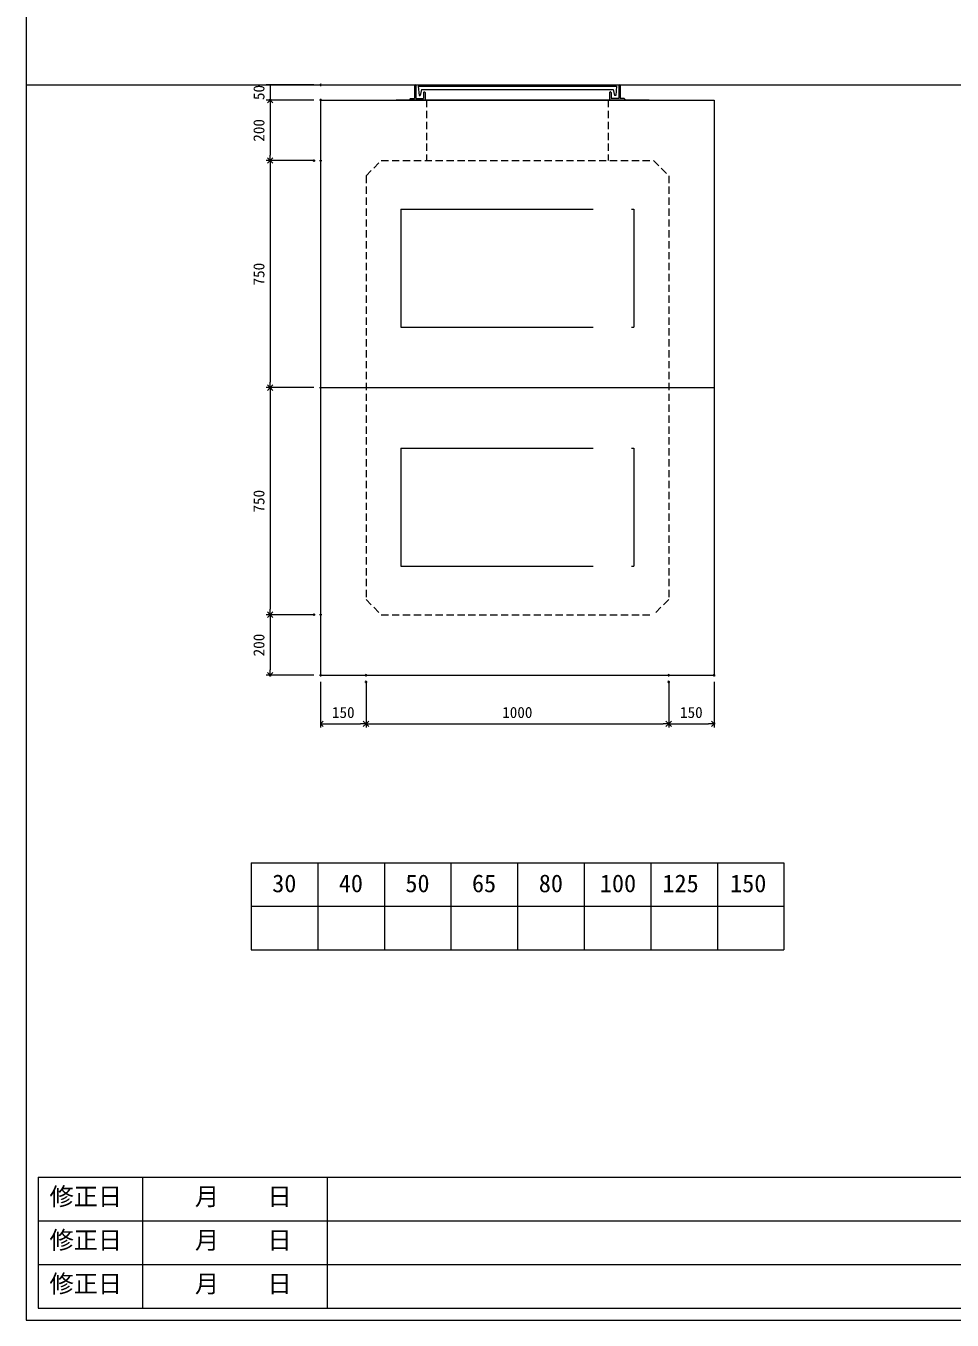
# Model space of a CAD drawing. Units: millimetres, scale not verified. Extents: x -9756 to 9755, y -4704 to 4703.
# Drawn here: x -2485 to 575, y -3847 to 428 of the extents above; entities that cross this region are included whole.
import ezdxf
from ezdxf.enums import TextEntityAlignment as Align

# ---------------------------------------------------------------- set-up
doc = ezdxf.new("R2010")
doc.units = ezdxf.units.MM
doc.header["$LTSCALE"] = 20
doc.header["$PDMODE"] = 32
doc.header["$PDSIZE"] = 4
doc.linetypes.add('DASHED1', pattern=[1.8, 1.2, -0.6])
doc.linetypes.add('USER2', pattern=[50.8, 31.75, -6.35, 6.35, -6.35])
for name, color, linetype, lineweight in [('0-0_0', 7, 'Continuous', 5), ('0-2_waku', 7, 'Continuous', 18), ('0-3_gaikei', 7, 'Continuous', 18), ('0-4_kakure', 7, 'DASHED1', 5), ('0-5_sunpou', 7, 'Continuous', 5), ('0-A_futa', 3, 'Continuous', 18), ('0-B_GL', 4, 'Continuous', 18), ('0-D_文字１', 7, 'Continuous', 18), ('1-2_uchigawa2', 6, 'USER2', 18)]:
    doc.layers.add(name, color=color, linetype=linetype, lineweight=lineweight)
doc.layers.add('0-1_Defpoints', color=7, linetype='Continuous')
doc.styles.add('ＭＳ ゴシック', font='')
doc.styles.get('ＭＳ ゴシック').set_extended_font_data('MS Gothic')

# ---------------------------------------------------------------- blocks, each defined once
blk = doc.blocks.new('_Open90')
at = {"layer": '0-5_sunpou'}
blk.add_line((0, 0), (-1, 0), dxfattribs=at)
blk.add_lwpolyline([(-0.5, 0.5), (0, 0), (-0.5, -0.5)], dxfattribs=at)
blk = doc.blocks.new('D144')
at = {"layer": '0-1_Defpoints'}
for p in [(4407.41, 3688.65), (4240.84, 2938.65), (4407.41, 2938.65)]:
    blk.add_point(p, dxfattribs=at)
at = {"layer": '0-5_sunpou'}
for p, q in [((4385.41, 3688.65), (4227.84, 3688.65)), ((4240.84, 3670.65), (4240.84, 2956.65)), ((4385.41, 2938.65), (4227.84, 2938.65))]:
    blk.add_line(p, q, dxfattribs=at)
at = {"layer": '0-5_sunpou', "xscale": 18, "yscale": 18}
for p, rotation in [((4240.84, 3688.65), 90), ((4240.84, 2938.65), 270)]:
    blk.add_blockref('_Open90', p, dxfattribs=dict(at, rotation=rotation))
at = {"layer": '0-5_sunpou', "style": 'ＭＳ ゴシック'}
blk.add_text('750', height=36.66, rotation=90, dxfattribs=at).set_placement((4232.84, 3276.15), align=Align.BOTTOM_LEFT)
blk = doc.blocks.new('D145')
at = {"layer": '0-1_Defpoints'}
for p in [(4407.41, 2938.65), (4240.84, 2188.65), (4407.41, 2188.65)]:
    blk.add_point(p, dxfattribs=at)
at = {"layer": '0-5_sunpou'}
for p, q in [((4385.41, 2938.65), (4227.84, 2938.65)), ((4240.84, 2920.65), (4240.84, 2206.65)), ((4385.41, 2188.65), (4227.84, 2188.65))]:
    blk.add_line(p, q, dxfattribs=at)
at = {"layer": '0-5_sunpou', "xscale": 18, "yscale": 18}
for p, rotation in [((4240.84, 2938.65), 90), ((4240.84, 2188.65), 270)]:
    blk.add_blockref('_Open90', p, dxfattribs=dict(at, rotation=rotation))
at = {"layer": '0-5_sunpou', "style": 'ＭＳ ゴシック'}
blk.add_text('750', height=36.66, rotation=90, dxfattribs=at).set_placement((4232.84, 2526.15), align=Align.BOTTOM_LEFT)
blk = doc.blocks.new('D146')
at = {"layer": '0-1_Defpoints'}
for p in [(4557.41, 1988.65), (5557.41, 1988.65), (5557.41, 1828.59)]:
    blk.add_point(p, dxfattribs=at)
at = {"layer": '0-5_sunpou'}
for p, q in [((4557.41, 1966.65), (4557.41, 1815.59)), ((5557.41, 1966.65), (5557.41, 1815.59)), ((4575.41, 1828.59), (5539.41, 1828.59))]:
    blk.add_line(p, q, dxfattribs=at)
at = {"layer": '0-5_sunpou', "xscale": 18, "yscale": 18, "rotation": 180}
blk.add_blockref('_Open90', (4557.41, 1828.59), dxfattribs=at)
at = {"layer": '0-5_sunpou', "xscale": 18, "yscale": 18}
blk.add_blockref('_Open90', (5557.41, 1828.59), dxfattribs=at)
at = {"layer": '0-5_sunpou', "style": 'ＭＳ ゴシック'}
blk.add_text('1000', height=36.66, dxfattribs=at).set_placement((5007.41, 1836.59), align=Align.BOTTOM_LEFT)
blk = doc.blocks.new('D115')
at = {"layer": '0-1_Defpoints'}
for p in [(4407.41, 3888.65), (4240.84, 3688.65), (4385.41, 3688.65)]:
    blk.add_point(p, dxfattribs=at)
at = {"layer": '0-5_sunpou'}
for p, q in [((4385.41, 3888.65), (4227.84, 3888.65)), ((4240.84, 3870.65), (4240.84, 3706.65)), ((4363.41, 3688.65), (4227.84, 3688.65))]:
    blk.add_line(p, q, dxfattribs=at)
at = {"layer": '0-5_sunpou', "xscale": 18, "yscale": 18}
for p, rotation in [((4240.84, 3888.65), 90), ((4240.84, 3688.65), 270)]:
    blk.add_blockref('_Open90', p, dxfattribs=dict(at, rotation=rotation))
at = {"layer": '0-5_sunpou', "style": 'ＭＳ ゴシック'}
blk.add_text('200', height=36.66, rotation=90, dxfattribs=at).set_placement((4232.84, 3751.15), align=Align.BOTTOM_LEFT)
blk = doc.blocks.new('D117')
at = {"layer": '0-1_Defpoints'}
for p in [(4385.41, 2188.65), (4240.84, 1988.65), (4407.41, 1988.65)]:
    blk.add_point(p, dxfattribs=at)
at = {"layer": '0-5_sunpou'}
for p, q in [((4363.41, 2188.65), (4227.84, 2188.65)), ((4240.84, 2170.65), (4240.84, 2006.65)), ((4385.41, 1988.65), (4227.84, 1988.65))]:
    blk.add_line(p, q, dxfattribs=at)
at = {"layer": '0-5_sunpou', "xscale": 18, "yscale": 18}
for p, rotation in [((4240.84, 2188.65), 90), ((4240.84, 1988.65), 270)]:
    blk.add_blockref('_Open90', p, dxfattribs=dict(at, rotation=rotation))
at = {"layer": '0-5_sunpou', "style": 'ＭＳ ゴシック'}
blk.add_text('200', height=36.66, rotation=90, dxfattribs=at).set_placement((4232.84, 2051.15), align=Align.BOTTOM_LEFT)
blk = doc.blocks.new('D118')
at = {"layer": '0-1_Defpoints'}
for p in [(4407.41, 1988.65), (4557.41, 1966.65), (4557.41, 1828.59)]:
    blk.add_point(p, dxfattribs=at)
at = {"layer": '0-5_sunpou'}
for p, q in [((4407.41, 1966.65), (4407.41, 1815.59)), ((4557.41, 1944.65), (4557.41, 1815.59)), ((4425.41, 1828.59), (4539.41, 1828.59))]:
    blk.add_line(p, q, dxfattribs=at)
at = {"layer": '0-5_sunpou', "xscale": 18, "yscale": 18, "rotation": 180}
blk.add_blockref('_Open90', (4407.41, 1828.59), dxfattribs=at)
at = {"layer": '0-5_sunpou', "xscale": 18, "yscale": 18}
blk.add_blockref('_Open90', (4557.41, 1828.59), dxfattribs=at)
at = {"layer": '0-5_sunpou', "style": 'ＭＳ ゴシック'}
blk.add_text('150', height=36.66, dxfattribs=at).set_placement((4444.91, 1836.59), align=Align.BOTTOM_LEFT)
blk = doc.blocks.new('D119')
at = {"layer": '0-1_Defpoints'}
for p in [(5557.41, 1966.65), (5707.41, 1988.65), (5707.41, 1828.59)]:
    blk.add_point(p, dxfattribs=at)
at = {"layer": '0-5_sunpou'}
for p, q in [((5707.41, 1966.65), (5707.41, 1815.59)), ((5557.41, 1944.65), (5557.41, 1815.59)), ((5575.41, 1828.59), (5689.41, 1828.59))]:
    blk.add_line(p, q, dxfattribs=at)
at = {"layer": '0-5_sunpou', "xscale": 18, "yscale": 18, "rotation": 180}
blk.add_blockref('_Open90', (5557.41, 1828.59), dxfattribs=at)
at = {"layer": '0-5_sunpou', "xscale": 18, "yscale": 18}
blk.add_blockref('_Open90', (5707.41, 1828.59), dxfattribs=at)
at = {"layer": '0-5_sunpou', "style": 'ＭＳ ゴシック'}
blk.add_text('150', height=36.66, dxfattribs=at).set_placement((5594.91, 1836.59), align=Align.BOTTOM_LEFT)
blk = doc.blocks.new('D146(1)')
at = {"layer": '0-1_Defpoints'}
for p in [(4408.18, 3988.65), (4241.61, 3938.65), (4408.18, 3938.65)]:
    blk.add_point(p, dxfattribs=at)
at = {"layer": '0-5_sunpou'}
for p, q in [((4386.18, 3988.65), (4228.61, 3988.65)), ((4241.61, 3988.65), (4241.61, 3938.65)), ((4386.18, 3938.65), (4228.61, 3938.65))]:
    blk.add_line(p, q, dxfattribs=at)
at = {"layer": '0-5_sunpou', "style": 'ＭＳ ゴシック'}
blk.add_text('50', height=36.66, rotation=90, dxfattribs=at).set_placement((4233.61, 3938.65), align=Align.BOTTOM_LEFT)

msp = doc.modelspace()

# ---------------------------------------------------------------- linework, layer by layer
at = {"layer": '0-0_0'}
msp.add_line((-1296.59, 183.14), (-426.59, 183.14), dxfattribs=at)
msp.add_lwpolyline([(-1201.59, 183.14), (-461.59, 183.14), (-1261.59, 183.14)], dxfattribs=at)
at = {"layer": '0-2_waku'}
for p, q in [((-2484.57, 4703.14), (-2484.57, -3846.86)), ((-2484.57, 4168.76), (-2484.57, -3846.86)), ((-1740.82, -2335.86), (-1740.82, -2623.86)), ((-1740.82, -2335.86), (-1740.82, -2623.86)), ((-1740.82, -2335.86), (-1740.82, -2623.86)), ((-1740.82, -2335.86), (-1740.82, -2623.86)), ((-1740.82, -2335.86), (19.18, -2335.86)), ((-1520.82, -2335.86), (-1520.82, -2623.86)), ((-1300.82, -2335.86), (-1300.82, -2623.86)), ((-1300.82, -2335.86), (-1300.82, -2623.86)), ((-1080.82, -2335.86), (-1080.82, -2623.86)), ((-860.82, -2335.86), (-860.82, -2623.86)), ((-640.82, -2335.86), (-640.82, -2623.86)), ((-420.82, -2335.86), (-420.82, -2623.86)), ((-200.82, -2335.86), (-200.82, -2623.86)), ((19.18, -2335.86), (19.18, -2623.86)), ((-1740.82, -2479.86), (19.18, -2479.86)), ((-1740.82, -2623.86), (19.18, -2623.86)), ((-1740.82, -2623.86), (19.18, -2623.86)), ((-2444.57, -3374.86), (-2444.57, -3806.86)), ((-2444.57, -3374.86), (1611.43, -3374.86)), ((-2099.57, -3374.86), (-2099.57, -3806.86)), ((-1489.57, -3374.86), (-1489.57, -3806.86)), ((-1489.57, -3374.86), (-1489.57, -3806.86)), ((-2444.57, -3518.86), (1611.43, -3518.86)), ((-2444.57, -3662.86), (1035.43, -3662.86)), ((-2484.57, -3846.86), (9755.43, -3846.86)), ((-2444.57, -3806.86), (1611.43, -3806.86))]:
    msp.add_line(p, q, dxfattribs=at)
msp.add_lwpolyline([(-2484.57, 4703.14), (-2484.57, -3846.86), (5675.43, -3846.86)], dxfattribs=at)
at = {"layer": '0-3_gaikei'}
for p, q in [((-1511.59, 183.14), (-1511.59, -1716.86)), ((-1511.59, 183.14), (-211.59, 183.14)), ((-1296.59, 183.14), (-1186.59, 183.14)), ((-1261.59, 183.14), (-461.59, 183.14)), ((-426.59, 183.14), (-536.59, 183.14)), ((-211.59, 183.14), (-211.59, -1716.86)), ((-1511.59, -766.86), (-211.59, -766.86)), ((-1511.59, -1716.86), (-211.59, -1716.86))]:
    msp.add_line(p, q, dxfattribs=at)
at = {"layer": '0-4_kakure'}
for p, q in [((-1161.59, 183.14), (-1161.59, -16.86)), ((-561.59, 183.14), (-561.59, -16.86)), ((-1361.59, -66.86), (-1311.59, -16.86)), ((-1311.59, -16.86), (-411.59, -16.86)), ((-411.59, -16.86), (-361.59, -66.86)), ((-1361.59, -66.86), (-1361.59, -1466.86)), ((-361.59, -66.86), (-361.59, -1466.86)), ((-1361.59, -1466.86), (-1311.59, -1516.86)), ((-361.59, -1466.86), (-411.59, -1516.86)), ((-1311.59, -1516.86), (-411.59, -1516.86))]:
    msp.add_line(p, q, dxfattribs=at)
at = {"layer": '0-A_futa'}
for p, q in [((-1201.59, 231.14), (-1201.59, 188.14)), ((-1199.59, 233.14), (-1196.59, 233.14)), ((-1196.59, 233.14), (-1196.59, 188.14)), ((-1188.78, 228.64), (-534.45, 228.64)), ((-1188.78, 228.64), (-1186.29, 198.64)), ((-1178.26, 217.64), (-1182.58, 198.64)), ((-1178.26, 217.64), (-544.92, 217.64)), ((-544.92, 217.64), (-540.6, 198.64)), ((-534.45, 228.64), (-536.7, 198.64)), ((-526.59, 233.14), (-526.59, 188.14)), ((-526.59, 233.14), (-523.59, 233.14)), ((-521.59, 231.14), (-521.59, 188.14)), ((-1216.59, 186.14), (-1216.59, 185.14)), ((-1214.59, 188.14), (-1201.59, 188.14)), ((-1161.59, 183.14), (-1214.59, 183.14)), ((-1196.59, 188.14), (-1171.59, 188.14)), ((-1186.29, 198.64), (-1182.58, 198.64)), ((-1171.59, 208.14), (-1171.59, 188.14)), ((-1169.59, 210.14), (-1168.59, 210.14)), ((-1166.59, 208.14), (-1166.59, 183.14)), ((-556.59, 208.14), (-556.59, 183.14)), ((-556.59, 183.14), (-508.59, 183.14)), ((-553.59, 210.14), (-554.59, 210.14)), ((-551.59, 208.14), (-551.59, 188.14)), ((-526.59, 188.14), (-551.59, 188.14)), ((-536.7, 198.64), (-540.6, 198.64)), ((-508.59, 188.14), (-521.59, 188.14)), ((-506.59, 186.14), (-506.59, 185.14))]:
    msp.add_line(p, q, dxfattribs=at)
for centre, start, end in [((-1199.59, 231.14), 90, 180), ((-523.59, 231.14), 0, 90), ((-1214.59, 186.14), 90, 180), ((-1214.59, 185.14), 180, 270), ((-1169.59, 208.14), 90, 180), ((-1168.59, 208.14), 0, 90), ((-554.59, 208.14), 90, 180), ((-553.59, 208.14), 0, 90), ((-508.59, 186.14), 0, 90), ((-508.59, 185.14), 270, 0)]:
    msp.add_arc(centre, 2, start, end, dxfattribs=at)
at = {"layer": '0-B_GL'}
msp.add_line((-2485.34, 233.14), (9754.66, 233.14), dxfattribs=at)
at = {"layer": '1-2_uchigawa2'}
for p, q in [((-1246.59, -176.86), (-1246.59, -566.86)), ((-1246.59, -176.86), (-476.59, -176.86)), ((-476.59, -176.86), (-476.59, -566.86)), ((-1246.59, -566.86), (-476.59, -566.86)), ((-1246.59, -966.86), (-1246.59, -1356.86)), ((-1246.59, -966.86), (-476.59, -966.86)), ((-476.59, -966.86), (-476.59, -1356.86)), ((-1246.59, -1356.86), (-476.59, -1356.86))]:
    msp.add_line(p, q, dxfattribs=at)

# ---------------------------------------------------------------- block references
at = {"layer": '0-5_sunpou'}
for name, p in [('D146(1)', (-5919.77, -3755.51)), ('D115', (-5919, -3705.51)), ('D144', (-5919, -3705.51)), ('D145', (-5919, -3705.51)), ('D117', (-5919, -3705.51)), ('D118', (-5919, -3705.51)), ('D146', (-5919, -3705.51)), ('D119', (-5919, -3705.51))]:
    msp.add_blockref(name, p, dxfattribs=at)

# ---------------------------------------------------------------- texts
at = {"layer": '0-D_文字１', "style": 'ＭＳ ゴシック'}
for s, p in [('30', (-1671.47, -2451.08)), ('40', (-1451.47, -2451.08)), ('50', (-1231.47, -2451.08)), ('65', (-1011.47, -2451.08)), ('80', (-790.66, -2451.08)), ('100', (-588.91, -2451.08)), ('125', (-382.13, -2451.08)), ('150', (-158.61, -2451.08)), ('修正日', (-2407.27, -3485.45)), ('\u3000\u3000月\u3000\u3000日', (-2086.97, -3485.45)), ('修正日', (-2407.27, -3629.45)), ('\u3000\u3000月\u3000\u3000日', (-2086.97, -3629.45)), ('修正日', (-2407.27, -3773.45)), ('\u3000\u3000月\u3000\u3000日', (-2086.97, -3773.45))]:
    msp.add_text(s, height=58.65, dxfattribs=at).set_placement(p, align=Align.BOTTOM_LEFT)

doc.saveas('drawing.dxf')
